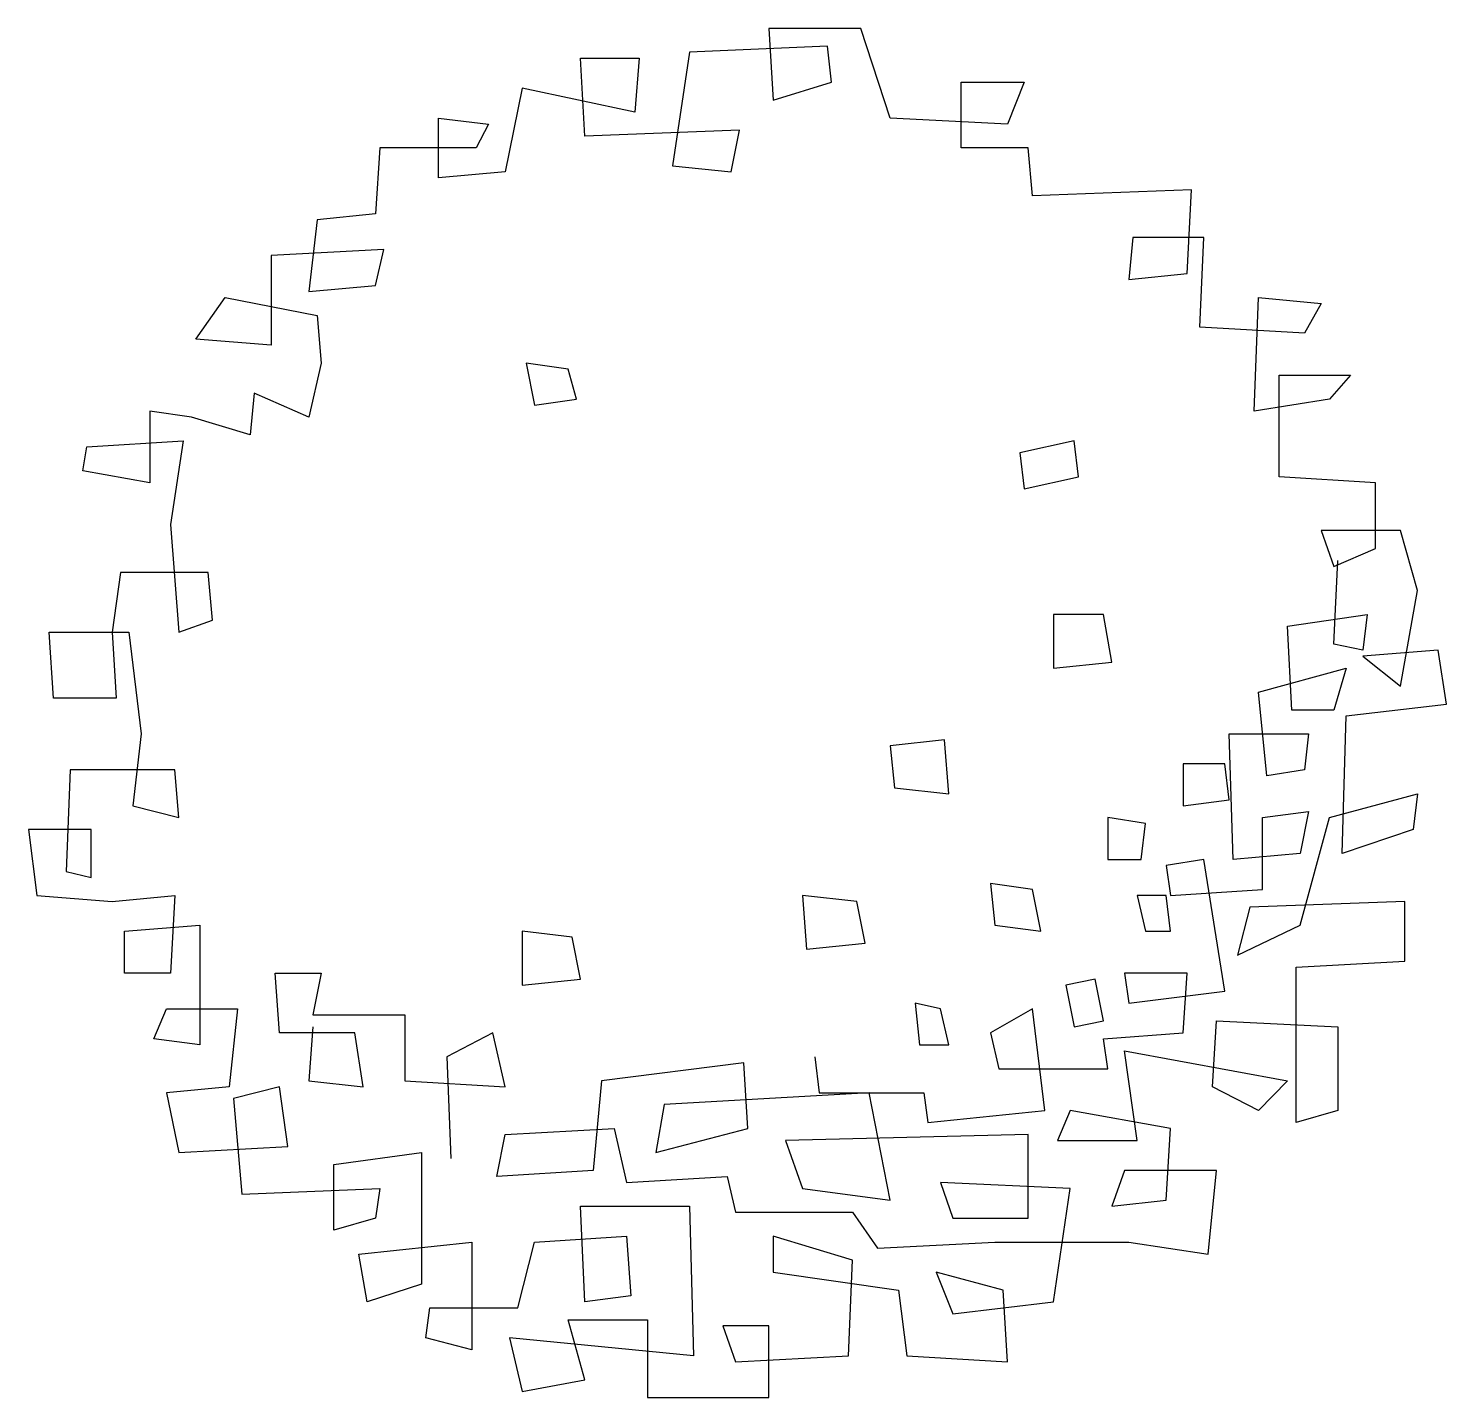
# Model space of a CAD drawing. Extents: x -0.483 to 0.477, y -0.462 to 0.465.
import ezdxf

# ---------------------------------------------------------------- set-up
doc = ezdxf.new("R2010")
doc.units = 0
doc.header["$MEASUREMENT"] = 0
doc.layers.add('ARV', color=7, linetype='CONTINUOUS')

msp = doc.modelspace()

# ---------------------------------------------------------------- linework, layer by layer
at = {"layer": 'ARV'}
for p, q in [((0.08073, 0.46466), (0.01841, 0.46466)), ((0.01841, 0.46466), (0.02124, 0.41608)), ((0.10056, 0.40394), (0.08073, 0.46466)), ((0.05807, 0.45252), (-0.03542, 0.44847)), ((0.0609, 0.42823), (0.05807, 0.45252)), ((-0.10624, 0.39179), (-0.10908, 0.44442)), ((-0.10908, 0.44442), (-0.06942, 0.44442)), ((-0.06942, 0.44442), (-0.07225, 0.40799)), ((-0.03542, 0.44847), (-0.04675, 0.37155)), ((-0.14874, 0.42418), (-0.16007, 0.3675)), ((-0.07225, 0.40799), (-0.14874, 0.42418)), ((0.02124, 0.41608), (0.0609, 0.42823)), ((0.14872, 0.3837), (0.14872, 0.42823)), ((0.14872, 0.42823), (0.19122, 0.42823)), ((0.19122, 0.42823), (0.17989, 0.39989)), ((-0.2054, 0.36346), (-0.2054, 0.40394)), ((-0.2054, 0.40394), (-0.1714, 0.39989)), ((0.17989, 0.39989), (0.10056, 0.40394)), ((-0.1714, 0.39989), (-0.1799, 0.3837)), ((-0.00142, 0.39584), (-0.10624, 0.39179)), ((-0.00709, 0.3675), (-0.00142, 0.39584)), ((-0.24506, 0.3837), (-0.24789, 0.33917)), ((-0.1799, 0.3837), (-0.24506, 0.3837)), ((0.19405, 0.3837), (0.14872, 0.3837)), ((0.19689, 0.35131), (0.19405, 0.3837)), ((-0.16007, 0.3675), (-0.2054, 0.36346)), ((-0.04675, 0.37155), (-0.00709, 0.3675)), ((0.30454, 0.35536), (0.19689, 0.35131)), ((0.30171, 0.29868), (0.30454, 0.35536)), ((-0.24789, 0.33917), (-0.28756, 0.33512)), ((-0.28756, 0.33512), (-0.29322, 0.28654)), ((0.26488, 0.32297), (0.26204, 0.29463)), ((0.31304, 0.32297), (0.26488, 0.32297)), ((0.31021, 0.26225), (0.31304, 0.32297)), ((-0.24223, 0.31488), (-0.31872, 0.31083)), ((-0.31872, 0.31083), (-0.31872, 0.2501)), ((-0.24789, 0.29059), (-0.24223, 0.31488)), ((0.26204, 0.29463), (0.30171, 0.29868)), ((-0.29322, 0.28654), (-0.24789, 0.29059)), ((-0.36971, 0.25415), (-0.34988, 0.28249)), ((-0.34988, 0.28249), (-0.28756, 0.27034)), ((0.34703, 0.20557), (0.34987, 0.28249)), ((0.34987, 0.28249), (0.39236, 0.27844)), ((-0.28756, 0.27034), (-0.28472, 0.23796)), ((0.39236, 0.27844), (0.38103, 0.2582)), ((0.38103, 0.2582), (0.31021, 0.26225)), ((-0.31872, 0.2501), (-0.36971, 0.25415)), ((-0.28472, 0.23796), (-0.29322, 0.20152)), ((-0.14591, 0.23796), (-0.14024, 0.20962)), ((-0.11758, 0.23391), (-0.14591, 0.23796)), ((-0.11191, 0.21367), (-0.11758, 0.23391)), ((0.36403, 0.16104), (0.36403, 0.22986)), ((0.36403, 0.22986), (0.41219, 0.22986)), ((0.41219, 0.22986), (0.39803, 0.21367)), ((-0.33005, 0.21771), (-0.33288, 0.18938)), ((-0.29322, 0.20152), (-0.33005, 0.21771)), ((-0.14024, 0.20962), (-0.11191, 0.21367)), ((0.39803, 0.21367), (0.34703, 0.20557)), ((-0.40088, 0.20557), (-0.40088, 0.15699)), ((-0.37255, 0.20152), (-0.40088, 0.20557)), ((-0.33288, 0.18938), (-0.37255, 0.20152)), ((-0.44337, 0.18128), (-0.37821, 0.18533)), ((-0.37821, 0.18533), (-0.38671, 0.12865)), ((0.22522, 0.18533), (0.18839, 0.17723)), ((0.22805, 0.16104), (0.22522, 0.18533)), ((-0.4462, 0.16509), (-0.44337, 0.18128)), ((0.18839, 0.17723), (0.19122, 0.15294)), ((-0.40088, 0.15699), (-0.4462, 0.16509)), ((0.19122, 0.15294), (0.22805, 0.16104)), ((0.42919, 0.15699), (0.36403, 0.16104)), ((0.42919, 0.11246), (0.42919, 0.15699)), ((-0.38671, 0.12865), (-0.38105, 0.05578)), ((0.44619, 0.1246), (0.39236, 0.1246)), ((0.39236, 0.1246), (0.40086, 0.10031)), ((0.45752, 0.08412), (0.44619, 0.1246)), ((0.40086, 0.10031), (0.42919, 0.11246)), ((-0.42071, 0.09626), (-0.42637, 0.05578)), ((-0.36121, 0.09626), (-0.42071, 0.09626)), ((-0.35838, 0.06388), (-0.36121, 0.09626)), ((0.40086, 0.04768), (0.40369, 0.10436)), ((0.44619, 0.01935), (0.45752, 0.08412)), ((0.21105, 0.06793), (0.21105, 0.03149)), ((0.24505, 0.06793), (0.21105, 0.06793)), ((0.25071, 0.03554), (0.24505, 0.06793)), ((0.3697, 0.05983), (0.42353, 0.06793)), ((0.42353, 0.06793), (0.42069, 0.04364)), ((-0.38105, 0.05578), (-0.35838, 0.06388)), ((0.37253, 0.00315), (0.3697, 0.05983)), ((-0.46604, 0.01125), (-0.46887, 0.05578)), ((-0.46887, 0.05578), (-0.41504, 0.05578)), ((-0.42637, 0.05578), (-0.42354, 0.01125)), ((-0.41504, 0.05578), (-0.40654, -0.01304)), ((0.42069, 0.04364), (0.40086, 0.04768)), ((0.47169, 0.04364), (0.42069, 0.03959)), ((0.42069, 0.03959), (0.44619, 0.01935)), ((0.47735, 0.0072), (0.47169, 0.04364)), ((0.21105, 0.03149), (0.25071, 0.03554)), ((0.34987, 0.0153), (0.40936, 0.03149)), ((0.40936, 0.03149), (0.40086, 0.00315)), ((-0.42354, 0.01125), (-0.46604, 0.01125)), ((0.35553, -0.04138), (0.34987, 0.0153)), ((0.40086, 0.00315), (0.37253, 0.00315)), ((0.40936, -0.0009), (0.47735, 0.0072)), ((0.40653, -0.09401), (0.40936, -0.0009)), ((-0.40654, -0.01304), (-0.41221, -0.06162)), ((0.13739, -0.01709), (0.10056, -0.02114)), ((0.14023, -0.05352), (0.13739, -0.01709)), ((0.33287, -0.09806), (0.33004, -0.01304)), ((0.33004, -0.01304), (0.38386, -0.01304)), ((0.38386, -0.01304), (0.38103, -0.03733)), ((0.10056, -0.02114), (0.1034, -0.04948)), ((-0.4547, -0.03733), (-0.45754, -0.10615)), ((-0.38388, -0.03733), (-0.4547, -0.03733)), ((-0.38105, -0.06972), (-0.38388, -0.03733)), ((0.29887, -0.03328), (0.29887, -0.06162)), ((0.3272, -0.03328), (0.29887, -0.03328)), ((0.33004, -0.05757), (0.3272, -0.03328)), ((0.38103, -0.03733), (0.35553, -0.04138)), ((0.1034, -0.04948), (0.14023, -0.05352)), ((0.29887, -0.06162), (0.33004, -0.05757)), ((0.39803, -0.06972), (0.45752, -0.05352)), ((0.45752, -0.05352), (0.45469, -0.07781)), ((-0.41221, -0.06162), (-0.38105, -0.06972)), ((0.3527, -0.06972), (0.38386, -0.06567)), ((0.38386, -0.06567), (0.3782, -0.09401)), ((0.24788, -0.06972), (0.24788, -0.09806)), ((0.27338, -0.07377), (0.24788, -0.06972)), ((0.27054, -0.09806), (0.27338, -0.07377)), ((0.3527, -0.1183), (0.3527, -0.06972)), ((0.3782, -0.14259), (0.39803, -0.06972)), ((-0.44054, -0.07781), (-0.48303, -0.07781)), ((-0.48303, -0.07781), (-0.47737, -0.12235)), ((-0.44054, -0.1102), (-0.44054, -0.07781)), ((0.45469, -0.07781), (0.40653, -0.09401)), ((0.3782, -0.09401), (0.33287, -0.09806)), ((0.24788, -0.09806), (0.27054, -0.09806)), ((0.31304, -0.09806), (0.28754, -0.1021)), ((0.28754, -0.1021), (0.29037, -0.12235)), ((0.3272, -0.18712), (0.31304, -0.09806)), ((-0.45754, -0.10615), (-0.44054, -0.1102)), ((0.16856, -0.11425), (0.17139, -0.14259)), ((0.19689, -0.1183), (0.16856, -0.11425)), ((-0.47737, -0.12235), (-0.42637, -0.12639)), ((-0.42637, -0.12639), (-0.38388, -0.12235)), ((-0.38388, -0.12235), (-0.38671, -0.17497)), ((0.04107, -0.12235), (0.0439, -0.15878)), ((0.0779, -0.12639), (0.04107, -0.12235)), ((0.20255, -0.14664), (0.19689, -0.1183)), ((0.26771, -0.12235), (0.27338, -0.14664)), ((0.28754, -0.12235), (0.26771, -0.12235)), ((0.29037, -0.14664), (0.28754, -0.12235)), ((0.29037, -0.12235), (0.3527, -0.1183)), ((0.08357, -0.15473), (0.0779, -0.12639)), ((0.3442, -0.13044), (0.3357, -0.16283)), ((0.44902, -0.12639), (0.3442, -0.13044)), ((0.44902, -0.16688), (0.44902, -0.12639)), ((-0.41787, -0.14664), (-0.36688, -0.14259)), ((-0.36688, -0.14259), (-0.36688, -0.22355)), ((0.17139, -0.14259), (0.20255, -0.14664)), ((0.3357, -0.16283), (0.3782, -0.14259)), ((-0.41787, -0.17497), (-0.41787, -0.14664)), ((-0.14874, -0.14664), (-0.14874, -0.18307)), ((-0.11474, -0.15068), (-0.14874, -0.14664)), ((-0.10908, -0.17902), (-0.11474, -0.15068)), ((0.27338, -0.14664), (0.29037, -0.14664)), ((0.0439, -0.15878), (0.08357, -0.15473)), ((0.37536, -0.17093), (0.44902, -0.16688)), ((0.37536, -0.27618), (0.37536, -0.17093)), ((-0.38671, -0.17497), (-0.41787, -0.17497)), ((-0.31305, -0.21546), (-0.31589, -0.17497)), ((-0.31589, -0.17497), (-0.28472, -0.17497)), ((-0.28472, -0.17497), (-0.29039, -0.20331)), ((-0.14874, -0.18307), (-0.10908, -0.17902)), ((0.23938, -0.17902), (0.21955, -0.18307)), ((0.24505, -0.20736), (0.23938, -0.17902)), ((0.30171, -0.17497), (0.25921, -0.17497)), ((0.25921, -0.17497), (0.26204, -0.19522)), ((0.29887, -0.21546), (0.30171, -0.17497)), ((0.21955, -0.18307), (0.22522, -0.21141)), ((0.26204, -0.19522), (0.3272, -0.18712)), ((-0.39804, -0.21951), (-0.38954, -0.19926)), ((-0.38954, -0.19926), (-0.34138, -0.19926)), ((-0.34138, -0.19926), (-0.34705, -0.25189)), ((0.11756, -0.19522), (0.12039, -0.22355)), ((0.13456, -0.19926), (0.11756, -0.19522)), ((0.14023, -0.22355), (0.13456, -0.19926)), ((0.19689, -0.19926), (0.16856, -0.21546)), ((0.20538, -0.26809), (0.19689, -0.19926)), ((-0.29039, -0.20331), (-0.22806, -0.20331)), ((-0.22806, -0.20331), (-0.22806, -0.24784)), ((0.22522, -0.21141), (0.24505, -0.20736)), ((0.3187, -0.25189), (0.32154, -0.20736)), ((0.32154, -0.20736), (0.40369, -0.21141)), ((-0.36688, -0.22355), (-0.39804, -0.21951)), ((-0.26206, -0.21546), (-0.31305, -0.21546)), ((-0.29039, -0.21141), (-0.29322, -0.24784)), ((-0.25639, -0.25189), (-0.26206, -0.21546)), ((-0.16857, -0.21546), (-0.19973, -0.23165)), ((-0.16007, -0.25189), (-0.16857, -0.21546)), ((0.16856, -0.21546), (0.17422, -0.23975)), ((0.24505, -0.21951), (0.29887, -0.21546)), ((0.24788, -0.23975), (0.24505, -0.21951)), ((0.40369, -0.21141), (0.40369, -0.26809)), ((0.12039, -0.22355), (0.14023, -0.22355)), ((0.26771, -0.28833), (0.25921, -0.2276)), ((0.25921, -0.2276), (0.3697, -0.24784)), ((-0.19973, -0.23165), (-0.1969, -0.30047)), ((0.00141, -0.2357), (-0.09491, -0.24784)), ((0.00424, -0.28023), (0.00141, -0.2357)), ((0.04957, -0.23165), (0.0524, -0.25594)), ((0.17422, -0.23975), (0.24788, -0.23975)), ((-0.29322, -0.24784), (-0.25639, -0.25189)), ((-0.22806, -0.24784), (-0.16007, -0.25189)), ((-0.09491, -0.24784), (-0.10058, -0.30857)), ((0.3697, -0.24784), (0.34987, -0.26809)), ((-0.34705, -0.25189), (-0.38954, -0.25594)), ((-0.38954, -0.25594), (-0.38105, -0.29642)), ((-0.31305, -0.25189), (-0.34422, -0.25999)), ((-0.30739, -0.29238), (-0.31305, -0.25189)), ((0.0864, -0.25594), (-0.05242, -0.26404)), ((0.0524, -0.25594), (0.12323, -0.25594)), ((0.10056, -0.32881), (0.0864, -0.25594)), ((0.12323, -0.25594), (0.12606, -0.27618)), ((0.34987, -0.26809), (0.3187, -0.25189)), ((-0.34422, -0.25999), (-0.33855, -0.32476)), ((-0.05242, -0.26404), (-0.05808, -0.29642)), ((0.12606, -0.27618), (0.20538, -0.26809)), ((0.22238, -0.26809), (0.21388, -0.28833)), ((0.29037, -0.28023), (0.22238, -0.26809)), ((0.40369, -0.26809), (0.37536, -0.27618)), ((-0.16574, -0.31262), (-0.16007, -0.28428)), ((-0.16007, -0.28428), (-0.08641, -0.28023)), ((-0.08641, -0.28023), (-0.07791, -0.31667)), ((-0.05808, -0.29642), (0.00424, -0.28023)), ((0.19405, -0.28428), (0.02974, -0.28833)), ((0.19405, -0.34096), (0.19405, -0.28428)), ((0.28754, -0.32881), (0.29037, -0.28023)), ((-0.38105, -0.29642), (-0.30739, -0.29238)), ((-0.27622, -0.30452), (-0.21673, -0.29642)), ((-0.21673, -0.29642), (-0.21673, -0.38549)), ((0.02974, -0.28833), (0.04107, -0.32071)), ((0.21388, -0.28833), (0.26771, -0.28833)), ((-0.27622, -0.34905), (-0.27622, -0.30452)), ((-0.10058, -0.30857), (-0.16574, -0.31262)), ((-0.07791, -0.31667), (-0.00992, -0.31262)), ((-0.00992, -0.31262), (-0.00426, -0.33691)), ((0.22238, -0.32071), (0.13456, -0.31667)), ((0.13456, -0.31667), (0.14306, -0.34096)), ((0.25921, -0.30857), (0.25071, -0.33286)), ((0.32154, -0.30857), (0.25921, -0.30857)), ((0.31587, -0.36525), (0.32154, -0.30857)), ((-0.33855, -0.32476), (-0.24506, -0.32071)), ((-0.24506, -0.32071), (-0.24789, -0.34096)), ((0.04107, -0.32071), (0.10056, -0.32881)), ((0.21105, -0.39763), (0.22238, -0.32071)), ((-0.10624, -0.39763), (-0.10908, -0.33286)), ((-0.10908, -0.33286), (-0.03542, -0.33286)), ((-0.03542, -0.33286), (-0.03259, -0.43407)), ((0.25071, -0.33286), (0.28754, -0.32881)), ((-0.24789, -0.34096), (-0.27622, -0.34905)), ((-0.00426, -0.33691), (0.07507, -0.33691)), ((0.07507, -0.33691), (0.09206, -0.3612)), ((0.14306, -0.34096), (0.19405, -0.34096)), ((-0.14024, -0.35715), (-0.07791, -0.3531)), ((-0.07791, -0.3531), (-0.07508, -0.39358)), ((0.07507, -0.36929), (0.02124, -0.3531)), ((0.02124, -0.3531), (0.02124, -0.37739)), ((-0.25923, -0.36525), (-0.18274, -0.35715)), ((-0.18274, -0.35715), (-0.18274, -0.43002)), ((-0.15157, -0.40168), (-0.14024, -0.35715)), ((0.09206, -0.3612), (0.17139, -0.35715)), ((0.17139, -0.35715), (0.26204, -0.35715)), ((0.26204, -0.35715), (0.31587, -0.36525)), ((-0.25356, -0.39763), (-0.25923, -0.36525)), ((0.07223, -0.43407), (0.07507, -0.36929)), ((0.02124, -0.37739), (0.10623, -0.38954)), ((0.17705, -0.38954), (0.13173, -0.37739)), ((0.13173, -0.37739), (0.14306, -0.40573)), ((-0.21673, -0.38549), (-0.25356, -0.39763)), ((-0.07508, -0.39358), (-0.10624, -0.39763)), ((0.10623, -0.38954), (0.1119, -0.43407)), ((0.17989, -0.43812), (0.17705, -0.38954)), ((-0.2139, -0.42192), (-0.21107, -0.40168)), ((-0.21107, -0.40168), (-0.15157, -0.40168)), ((0.14306, -0.40573), (0.21105, -0.39763)), ((-0.10624, -0.45026), (-0.11758, -0.40978)), ((-0.11758, -0.40978), (-0.06375, -0.40978)), ((-0.06375, -0.40978), (-0.06375, -0.46241)), ((-0.18274, -0.43002), (-0.2139, -0.42192)), ((-0.03259, -0.43407), (-0.15724, -0.42192)), ((-0.15724, -0.42192), (-0.14874, -0.45836)), ((0.01841, -0.41383), (-0.01276, -0.41383)), ((-0.01276, -0.41383), (-0.00426, -0.43812)), ((0.01841, -0.46241), (0.01841, -0.41383)), ((-0.00426, -0.43812), (0.07223, -0.43407)), ((0.1119, -0.43407), (0.17989, -0.43812)), ((-0.14874, -0.45836), (-0.10624, -0.45026)), ((-0.06375, -0.46241), (0.01841, -0.46241))]:
    msp.add_line(p, q, dxfattribs=at)

doc.saveas('drawing.dxf')
